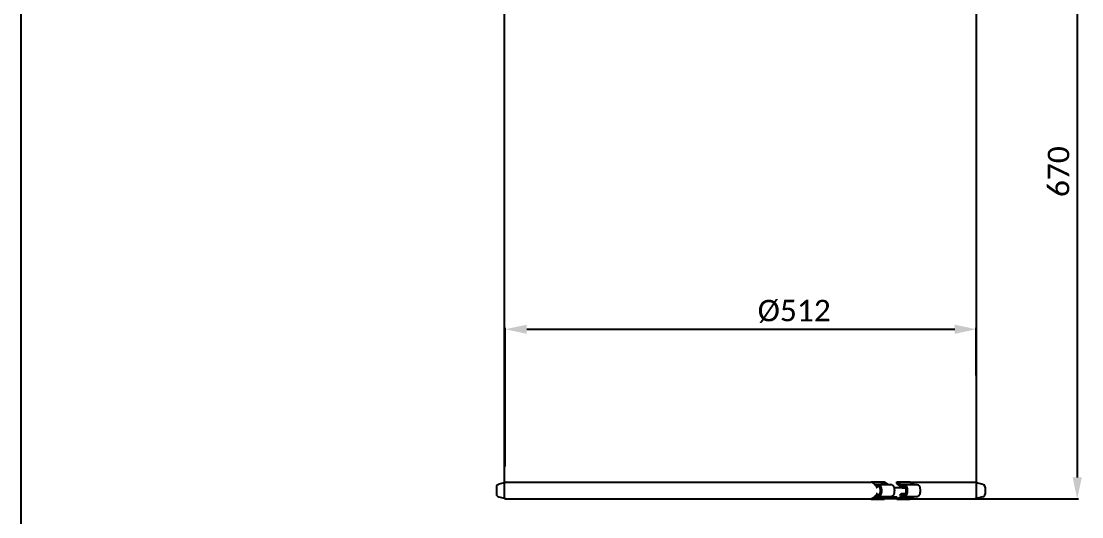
# Model space of a CAD drawing. Header units: millimetres. Extents: x 0 to 7169, y -1866 to 3918.
# Drawn here: x 0 to 1153, y -1031 to -492 of the extents above; entities that cross this region are included whole.
import ezdxf

# ---------------------------------------------------------------- set-up
doc = ezdxf.new("R2010")
doc.units = ezdxf.units.MM
doc.header["$LTSCALE"] = 217.8
doc.header["$PDMODE"] = 3
doc.header["$PDSIZE"] = 8
doc.layers.get('0').update_dxf_attribs({"linetype": 'CONTINUOUS'})
doc.layers.get('Defpoints').update_dxf_attribs({"linetype": 'CONTINUOUS'})
doc.layers.add('02___PRT_ALL_AXES', color=7, linetype='CONTINUOUS')
doc.styles.get("Standard").update_dxf_attribs({"font": 'calibri.ttf'})
doc.dimstyles.new('DIMSTYLE_5', dxfattribs={"dimtxt": 23.333333, "dimasz": 23.333333, "dimexe": 1.5, "dimexo": 1, "dimgap": 0.875, "dimtad": 1, "dimdsep": 46, "dimtxsty": 'Standard', "dimblk": '_FILLED', "dimblk1": '_FILLED', "dimblk2": '_FILLED', "dimcen": 0.09, "dimazin": 2, "dimtp": 0.01, "dimtm": 0.01, "dimtfac": 1, "dimtofl": 0, "dimtmove": 0, "dimatfit": 3, "dimldrblk": '_FILLED', "dimfxl": 1, "dimtolj": 1, "dimarcsym": 0})

# ---------------------------------------------------------------- blocks, each defined once
blk = doc.blocks.new('_FILLED')
at = {"color": 0, "linetype": 'ByBlock'}
blk.add_solid([(0, 0), (-1, 0.214), (-1, -0.214)], dxfattribs=at)
blk = doc.blocks.new('*D289')
at = {"color": 0, "linetype": 'Continuous', "lineweight": -2}
for p, q in [((526.2, -976.4), (526.2, -825.5)), ((549.6, -827), (1014.9, -827)), ((1038.2, -877.2), (1038.2, -825.5))]:
    blk.add_line(p, q, dxfattribs=at)
at = {"layer": 'Defpoints', "color": 0}
for p in [(1038.2, -827), (1038.2, -878.2), (526.2, -977.4)]:
    blk.add_point(p, dxfattribs=at)
at = {"color": 0, "linetype": 'ByBlock', "lineweight": -2, "xscale": 23.3333333333, "yscale": 23.3333333333, "zscale": 23.3333333333, "rotation": 180}
blk.add_blockref('_FILLED', (526.2, -827), dxfattribs=at)
at = {"color": 0, "linetype": 'ByBlock', "lineweight": -2, "xscale": 23.3333333333, "yscale": 23.3333333333, "zscale": 23.3333333333}
blk.add_blockref('_FILLED', (1038.2, -827), dxfattribs=at)
at = {"color": 0, "insert": (840.3, -795), "char_height": 23.333, "attachment_point": 2, "line_spacing_factor": 0.9}
blk.add_mtext('\\A1;\\A1;%%C512', dxfattribs=at)
blk = doc.blocks.new('*D320')
at = {"color": 0, "linetype": 'Continuous', "lineweight": -2}
for p, q in [((998.5, -341.5), (1149.4, -341.5)), ((1147.9, -364.8), (1147.9, -988.2)), ((1010.8, -1011.5), (1149.4, -1011.5))]:
    blk.add_line(p, q, dxfattribs=at)
at = {"layer": 'Defpoints', "color": 0}
for p in [(997.5, -341.5), (1009.8, -1011.5), (1147.9, -1011.5)]:
    blk.add_point(p, dxfattribs=at)
at = {"color": 0, "linetype": 'ByBlock', "lineweight": -2, "xscale": 23.3333333333, "yscale": 23.3333333333, "zscale": 23.3333333333}
for p, rotation in [((1147.9, -341.5), 89.99999999999999), ((1147.9, -1011.5), 270)]:
    blk.add_blockref('_FILLED', p, dxfattribs=dict(at, rotation=rotation))
at = {"color": 0, "insert": (1115.9, -655.6), "char_height": 23.333, "attachment_point": 2, "rotation": 90, "line_spacing_factor": 0.9}
blk.add_mtext('\\A1;\\A1;670', dxfattribs=at)

msp = doc.modelspace()

# ---------------------------------------------------------------- linework, layer by layer
at = {"color": 0, "linetype": 'Continuous'}
for p, q in [((0, -1686.098), (0, 1115.979)), ((923.773, -993.404), (923.838, -992.946)), ((923.838, -992.946), (927.726, -995.409)), ((923.838, -992.946), (937.89, -992.946)), ((927.726, -995.409), (941.778, -995.409)), ((931.968, -995.956), (946.02, -995.956)), ((937.89, -992.946), (941.778, -995.409)), ((951.669, -994.866), (951.942, -992.946)), ((955.27, -997.147), (951.669, -994.866)), ((951.942, -992.946), (955.83, -995.409)), ((951.942, -992.946), (965.994, -992.946)), ((955.83, -995.409), (969.882, -995.409)), ((957.564, -999.295), (961.597, -999.295)), ((960.072, -995.956), (974.124, -995.956)), ((965.994, -992.946), (969.882, -995.409)), ((923.838, -1011.966), (923.773, -1011.507)), ((927.726, -1009.502), (923.838, -1011.966)), ((923.838, -1011.966), (937.89, -1011.966)), ((927.726, -1009.502), (941.778, -1009.502)), ((931.968, -1008.956), (946.02, -1008.956)), ((941.778, -1009.502), (937.89, -1011.966)), ((951.669, -1010.046), (952.601, -1009.456)), ((951.942, -1011.966), (951.669, -1010.046)), ((955.83, -1009.502), (951.942, -1011.966)), ((951.942, -1011.966), (965.994, -1011.966)), ((955.83, -1009.502), (969.882, -1009.502)), ((957.564, -1005.616), (961.597, -1005.616)), ((960.072, -1008.956), (974.124, -1008.956)), ((969.882, -1009.502), (965.994, -1011.966))]:
    msp.add_line(p, q, dxfattribs=at)
for p, q in [((525.022, -456.558), (525.022, -1010.827)), ((1038.222, -456.558), (1038.222, -1011.122)), ((525.604, -1010.974), (525.604, -1011.507))]:
    msp.add_line(p, q)
for centre in [(933.3, -1011.372), (947.352, -1011.372), (961.404, -1011.372), (975.455, -1011.372)]:
    msp.add_arc(centre, 5.879, 160.947094, 161.460992, dxfattribs=at)
for points, knots in [([(927.726, -995.409), (927.817, -995.68), (928.021, -996.172), (928.431, -996.784), (928.911, -997.191), (929.288, -997.295), (929.461, -997.295)], [0, 0, 0, 0, 0.31666563, 0.58590939, 0.80855891, 1, 1, 1, 1]), ([(929.461, -997.295), (929.642, -997.295), (930.038, -997.181), (930.337, -996.912), (930.477, -996.752)], [0, 0, 0, 0, 0.4597598, 1, 1, 1, 1]), ([(930.936, -998.507), (930.733, -998.739), (930.39, -999.042), (929.855, -999.259), (929.59, -999.295), (929.461, -999.295)], [0, 0, 0, 0, 0.53832588, 0.77479592, 1, 1, 1, 1]), ([(930.477, -996.752), (930.682, -996.518), (931.029, -996.212), (931.57, -995.992), (931.838, -995.955), (931.968, -995.956)], [0, 0, 0, 0, 0.53832317, 0.7747948, 1, 1, 1, 1]), ([(931.968, -997.956), (931.784, -997.956), (931.383, -998.072), (931.078, -998.345), (930.936, -998.507)], [0, 0, 0, 0, 0.45976114, 1, 1, 1, 1]), ([(931.968, -995.956), (932.175, -995.956), (932.615, -996.052), (933.21, -996.451), (933.744, -997.07), (934.206, -997.886), (934.585, -998.87), (934.968, -1000.398), (935.151, -1002.456), (934.968, -1004.513), (934.585, -1006.041), (934.206, -1007.025), (933.744, -1007.841), (933.21, -1008.46), (932.615, -1008.859), (932.175, -1008.955), (931.968, -1008.956)], [0, 0, 0, 0, 0.03985361, 0.08430289, 0.13618231, 0.1964037, 0.26451245, 0.33917079, 0.5, 0.66082921, 0.73548755, 0.8035963, 0.86381769, 0.91569711, 0.96014639, 1, 1, 1, 1]), ([(931.968, -1006.956), (932.111, -1006.956), (932.416, -1006.889), (932.828, -1006.613), (933.198, -1006.184), (933.649, -1005.386), (934.022, -1004.121), (934.172, -1002.456), (934.022, -1000.79), (933.649, -999.525), (933.198, -998.727), (932.828, -998.298), (932.416, -998.022), (932.111, -997.955), (931.968, -997.956)], [0, 0, 0, 0, 0.03987511, 0.08434615, 0.13625164, 0.19650464, 0.33907798, 0.5, 0.66092202, 0.80349536, 0.86374836, 0.91565385, 0.96012489, 1, 1, 1, 1]), ([(941.778, -995.409), (941.794, -995.457), (941.86, -995.644), (941.935, -995.828), (941.997, -995.961)], [0, 0, 0, 0, 0.25811746, 1, 1, 1, 1]), ([(946.02, -995.956), (946.227, -995.956), (946.667, -996.052), (947.262, -996.451), (947.796, -997.07), (948.258, -997.886), (948.636, -998.87), (949.02, -1000.398), (949.203, -1002.456), (949.02, -1004.513), (948.636, -1006.041), (948.258, -1007.025), (947.796, -1007.841), (947.262, -1008.46), (946.667, -1008.859), (946.227, -1008.955), (946.02, -1008.956)], [0, 0, 0, 0, 0.03985361, 0.08430289, 0.13618231, 0.1964037, 0.26451245, 0.33917079, 0.5, 0.66082921, 0.73548755, 0.8035963, 0.86381769, 0.91569711, 0.96014639, 1, 1, 1, 1]), ([(957.565, -999.295), (957.345, -999.295), (956.874, -999.183), (956.248, -998.728), (955.696, -998.03), (955.405, -997.462), (955.27, -997.147)], [0, 0, 0, 0, 0.19897372, 0.42388862, 0.68967981, 1, 1, 1, 1]), ([(955.83, -995.409), (955.921, -995.68), (956.125, -996.172), (956.534, -996.784), (957.015, -997.191), (957.392, -997.295), (957.565, -997.295)], [0, 0, 0, 0, 0.31666563, 0.58590939, 0.80855891, 1, 1, 1, 1]), ([(957.565, -997.295), (957.745, -997.295), (958.141, -997.181), (958.441, -996.912), (958.581, -996.752)], [0, 0, 0, 0, 0.4597598, 1, 1, 1, 1]), ([(959.04, -998.507), (958.837, -998.739), (958.494, -999.042), (957.959, -999.259), (957.693, -999.295), (957.565, -999.295)], [0, 0, 0, 0, 0.53832588, 0.77479592, 1, 1, 1, 1]), ([(958.581, -996.752), (958.786, -996.518), (959.132, -996.212), (959.673, -995.992), (959.942, -995.955), (960.072, -995.956)], [0, 0, 0, 0, 0.53832317, 0.7747948, 1, 1, 1, 1]), ([(960.072, -997.956), (959.888, -997.956), (959.486, -998.072), (959.182, -998.345), (959.04, -998.507)], [0, 0, 0, 0, 0.45976114, 1, 1, 1, 1]), ([(960.072, -995.956), (960.278, -995.956), (960.718, -996.052), (961.314, -996.451), (961.848, -997.07), (962.31, -997.886), (962.688, -998.87), (963.071, -1000.398), (963.255, -1002.456), (963.071, -1004.513), (962.688, -1006.041), (962.31, -1007.025), (961.848, -1007.841), (961.314, -1008.46), (960.718, -1008.859), (960.278, -1008.955), (960.072, -1008.956)], [0, 0, 0, 0, 0.03985361, 0.08430289, 0.13618231, 0.1964037, 0.26451245, 0.33917079, 0.5, 0.66082921, 0.73548755, 0.8035963, 0.86381769, 0.91569711, 0.96014639, 1, 1, 1, 1]), ([(960.072, -1006.956), (960.214, -1006.956), (960.519, -1006.889), (960.931, -1006.613), (961.301, -1006.184), (961.753, -1005.386), (962.126, -1004.121), (962.276, -1002.456), (962.126, -1000.79), (961.753, -999.525), (961.301, -998.727), (960.931, -998.298), (960.519, -998.022), (960.214, -997.955), (960.072, -997.956)], [0, 0, 0, 0, 0.03987511, 0.08434615, 0.13625164, 0.19650464, 0.33907798, 0.5, 0.66092202, 0.80349536, 0.86374836, 0.91565385, 0.96012489, 1, 1, 1, 1]), ([(969.882, -995.409), (969.898, -995.457), (969.963, -995.644), (970.039, -995.828), (970.101, -995.961)], [0, 0, 0, 0, 0.25811746, 1, 1, 1, 1]), ([(974.124, -995.956), (974.33, -995.956), (974.77, -996.052), (975.365, -996.451), (975.899, -997.07), (976.362, -997.886), (976.74, -998.87), (977.123, -1000.398), (977.306, -1002.456), (977.123, -1004.513), (976.74, -1006.041), (976.362, -1007.025), (975.899, -1007.841), (975.365, -1008.46), (974.77, -1008.859), (974.33, -1008.955), (974.124, -1008.956)], [0, 0, 0, 0, 0.03985361, 0.08430289, 0.13618231, 0.1964037, 0.26451245, 0.33917079, 0.5, 0.66082921, 0.73548755, 0.8035963, 0.86381769, 0.91569711, 0.96014639, 1, 1, 1, 1]), ([(929.461, -1007.616), (929.291, -1007.616), (928.92, -1007.717), (928.445, -1008.112), (928.039, -1008.708), (927.835, -1009.188), (927.743, -1009.452)], [0, 0, 0, 0, 0.19228125, 0.41514737, 0.68397637, 1, 1, 1, 1]), ([(929.461, -1005.616), (929.59, -1005.616), (929.855, -1005.652), (930.39, -1005.869), (930.733, -1006.172), (930.936, -1006.404)], [0, 0, 0, 0, 0.22520408, 0.46167412, 1, 1, 1, 1]), ([(930.477, -1008.159), (930.337, -1007.999), (930.038, -1007.731), (929.642, -1007.616), (929.461, -1007.616)], [0, 0, 0, 0, 0.5402402, 1, 1, 1, 1]), ([(931.968, -1008.956), (931.838, -1008.956), (931.57, -1008.919), (931.029, -1008.7), (930.682, -1008.393), (930.477, -1008.159)], [0, 0, 0, 0, 0.2252052, 0.46167683, 1, 1, 1, 1]), ([(930.936, -1006.404), (931.078, -1006.566), (931.383, -1006.839), (931.784, -1006.955), (931.968, -1006.956)], [0, 0, 0, 0, 0.54023886, 1, 1, 1, 1]), ([(941.997, -1008.95), (941.979, -1008.99), (941.905, -1009.155), (941.84, -1009.323), (941.795, -1009.452)], [0, 0, 0, 0, 0.24231766, 1, 1, 1, 1]), ([(955.27, -1007.764), (955.405, -1007.45), (955.696, -1006.881), (956.248, -1006.183), (956.874, -1005.728), (957.345, -1005.616), (957.565, -1005.616)], [0, 0, 0, 0, 0.31032019, 0.57611138, 0.80102628, 1, 1, 1, 1]), ([(957.565, -1007.616), (957.394, -1007.616), (957.023, -1007.717), (956.549, -1008.112), (956.142, -1008.708), (955.938, -1009.188), (955.847, -1009.452)], [0, 0, 0, 0, 0.19228125, 0.41514737, 0.68397637, 1, 1, 1, 1]), ([(957.565, -1005.616), (957.693, -1005.616), (957.959, -1005.652), (958.494, -1005.869), (958.837, -1006.172), (959.04, -1006.404)], [0, 0, 0, 0, 0.22520408, 0.46167412, 1, 1, 1, 1]), ([(958.581, -1008.159), (958.441, -1007.999), (958.141, -1007.731), (957.745, -1007.616), (957.565, -1007.616)], [0, 0, 0, 0, 0.5402402, 1, 1, 1, 1]), ([(960.072, -1008.956), (959.942, -1008.956), (959.673, -1008.919), (959.132, -1008.7), (958.786, -1008.393), (958.581, -1008.159)], [0, 0, 0, 0, 0.2252052, 0.46167683, 1, 1, 1, 1]), ([(959.04, -1006.404), (959.182, -1006.566), (959.486, -1006.839), (959.888, -1006.955), (960.072, -1006.956)], [0, 0, 0, 0, 0.54023886, 1, 1, 1, 1]), ([(970.101, -1008.95), (970.082, -1008.99), (970.008, -1009.155), (969.943, -1009.323), (969.899, -1009.452)], [0, 0, 0, 0, 0.24231766, 1, 1, 1, 1])]:
    msp.add_open_spline(points, degree=3, knots=knots, dxfattribs=at)
at = {"layer": '02___PRT_ALL_AXES', "color": 0, "linetype": 'Continuous'}
for p, q in [((516.604, -998.702), (516.604, -1006.209)), ((527.713, -993.404), (519.021, -995.599)), ((525.022, -993.404), (923.773, -993.404)), ((937.881, -995.599), (934.021, -993.404)), ((961.664, -999.456), (948.777, -999.456)), ((961.843, -1004.993), (961.843, -999.918)), ((966.718, -993.404), (1038.222, -993.404)), ((1036.696, -993.404), (1045.388, -995.599)), ((1047.804, -998.702), (1047.804, -1006.209)), ((519.021, -1009.312), (527.713, -1011.507)), ((525.604, -1011.507), (923.773, -1011.507)), ((934.021, -1011.507), (937.881, -1009.312)), ((951.877, -1011.507), (938.614, -1011.507)), ((951.811, -1009.956), (941.063, -1009.956)), ((951.669, -1009.456), (941.778, -1009.456)), ((966.718, -1011.507), (1036.696, -1011.507)), ((1045.388, -1009.312), (1036.696, -1011.507))]:
    msp.add_line(p, q, dxfattribs=at)
for centre, start, end in [((519.804, -998.702), 104.172338, 180), ((1044.604, -998.702), 0, 75.827662), ((519.804, -1006.209), 180, 255.827662), ((1044.604, -1006.209), 284.172338, 0)]:
    msp.add_arc(centre, 3.2, start, end, dxfattribs=at)
for points, knots in [([(938.254, -995.943), (938.225, -995.906), (938.118, -995.775), (937.988, -995.66), (937.881, -995.599)], [0, 0, 0, 0, 0.27502435, 1, 1, 1, 1]), ([(961.426, -995.599), (961.464, -995.618), (961.624, -995.71), (961.762, -995.837), (961.855, -995.943)], [0, 0, 0, 0, 0.2324888, 1, 1, 1, 1]), ([(937.881, -1009.312), (937.915, -1009.293), (938.057, -1009.199), (938.175, -1009.072), (938.254, -1008.968)], [0, 0, 0, 0, 0.22741998, 1, 1, 1, 1]), ([(961.855, -1008.968), (961.822, -1009.005), (961.696, -1009.139), (961.546, -1009.252), (961.426, -1009.312)], [0, 0, 0, 0, 0.26977308, 1, 1, 1, 1])]:
    msp.add_open_spline(points, degree=3, knots=knots, dxfattribs=at)

# ---------------------------------------------------------------- dimensions: what is measured, and where the dimension line sits
at = {"color": 0, "linetype": 'Continuous'}
dim = msp.add_linear_dim(base=(1147.882, -1011.507), p1=(997.522, -341.507), p2=(1009.766, -1011.507), angle=270, text='\\A1;<>', dimstyle='DIMSTYLE_5', override={"dimtxsty": 'Standard'}, dxfattribs=at)
dim.commit()
dim.dimension.update_dxf_attribs({"geometry": '*D320', "text_midpoint": (1147.882, -655.563), "dimtype": 160})
dim = msp.add_linear_dim(base=(1038.222, -827.026), p1=(526.222, -977.386), p2=(1038.222, -878.236), text='\\A1;%%C<>', dimstyle='DIMSTYLE_5', override={"dimtxsty": 'Standard'}, dxfattribs=at)
dim.commit()
dim.dimension.update_dxf_attribs({"geometry": '*D289', "text_midpoint": (840.277, -827.026), "dimtype": 160})

doc.saveas('drawing.dxf')
